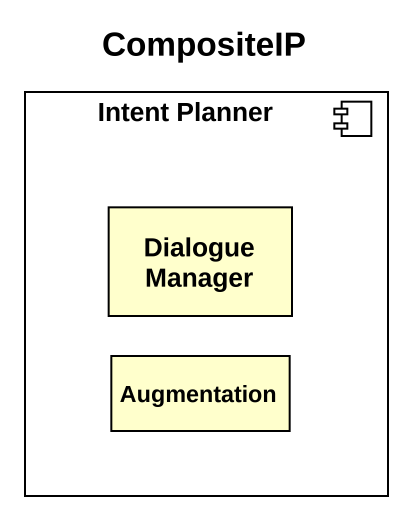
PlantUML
@startuml
title CompositeIP
component "Intent Planner" as Intent_Planner {
  rectangle "Dialogue Manager" as Dialogue_Manager
  rectangle Augmentation
}
@enduml
